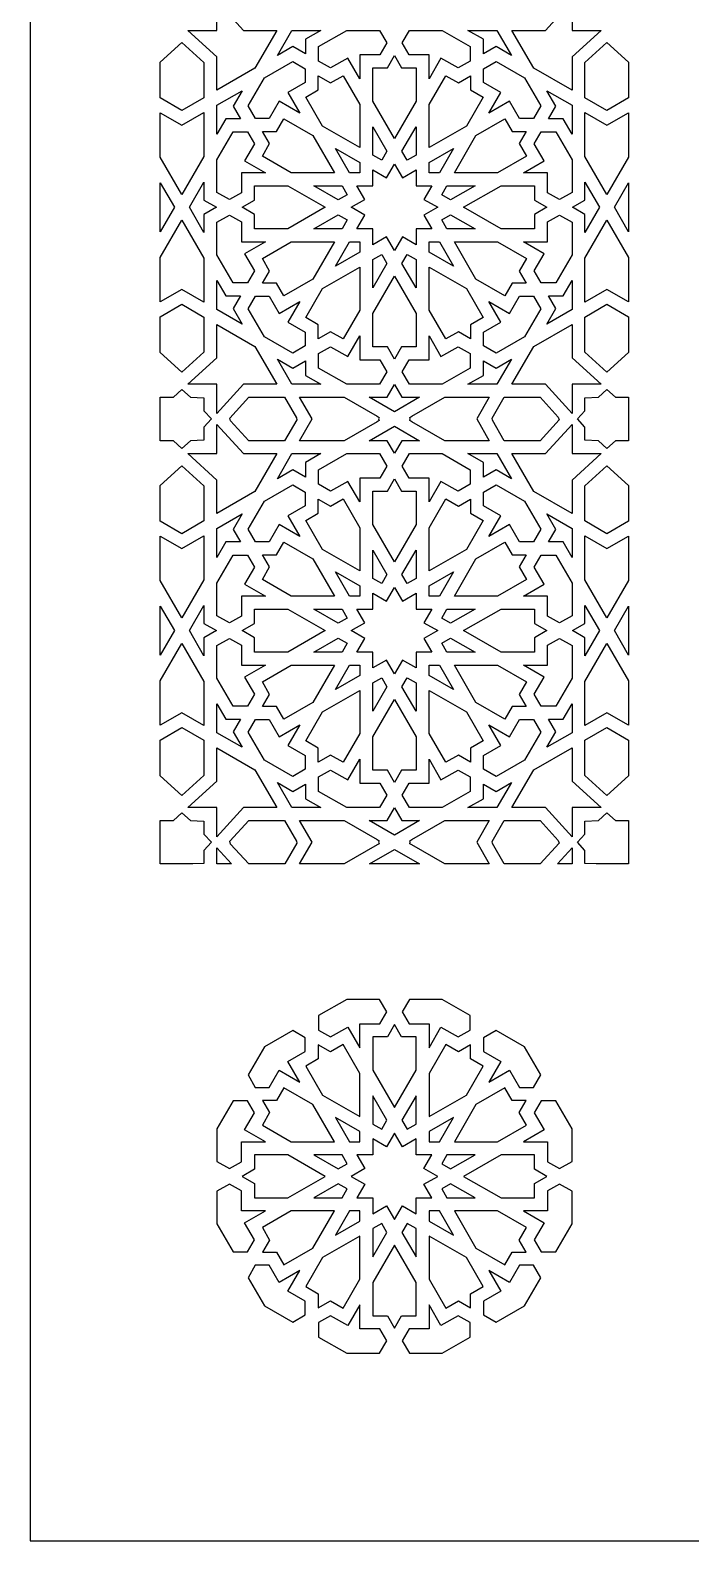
# Model space of a CAD drawing. Extents: x -600 to 600, y -1000 to 1000.
# Drawn here: x -600 to -346, y -1000 to -420 of the extents above; entities that cross this region are included whole.
import ezdxf

# ---------------------------------------------------------------- set-up
doc = ezdxf.new("R2010")
doc.units = 0
doc.layers.add('LAYER_1', color=18, linetype='CONTINUOUS')
doc.layers.add('LAYER_2', color=4, linetype='CONTINUOUS')

msp = doc.modelspace()

# ---------------------------------------------------------------- linework, layer by layer
at = {"layer": 'LAYER_1'}
for points in [[(-600, -1000), (600, -1000), (600, 1000), (-600, 1000)], [(-518.02, -419.79), (-505.16, -419.79), (-513.61, -434.37), (-528.25, -442.79), (-528.25, -429.97), (-539.46, -419.79), (-528.25, -419.79), (-528.25, -408.62)], [(-391.75, -419.79), (-380.54, -419.79), (-391.75, -429.97), (-391.75, -442.79), (-406.39, -434.37), (-414.84, -419.79), (-401.98, -419.79), (-391.75, -408.62)], [(-488.25, -419.79), (-494.19, -423.2), (-494.19, -428.79), (-499.04, -425.99), (-504.98, -429.41), (-499.41, -419.79)], [(-462.96, -424.58), (-465.64, -429.19), (-473.29, -429.19), (-473.29, -438.35), (-477.89, -430.42), (-484.52, -434.23), (-489.16, -431.57), (-489.16, -426.04), (-478.29, -419.79), (-465.74, -419.79)], [(-441.71, -419.79), (-430.84, -426.04), (-430.84, -431.57), (-435.48, -434.23), (-442.11, -430.42), (-446.7, -438.35), (-446.7, -429.19), (-454.36, -429.19), (-457.04, -424.58), (-454.26, -419.79)], [(-415.02, -429.41), (-420.96, -425.99), (-425.81, -428.79), (-425.81, -423.2), (-431.75, -419.79), (-420.59, -419.79)], [(-533.23, -432.16), (-533.23, -445.65), (-541.68, -450.52), (-550, -445.73), (-550, -432.04), (-541.68, -424.48)], [(-370, -432.04), (-370, -445.73), (-378.31, -450.52), (-386.77, -445.65), (-386.77, -432.16), (-378.31, -424.48)], [(-494.29, -434.52), (-494.29, -439.85), (-500.92, -443.66), (-496.32, -451.59), (-504.28, -447.01), (-508.11, -453.62), (-513.46, -453.62), (-516.24, -448.83), (-509.97, -438), (-499.1, -431.75)], [(-457.29, -434.16), (-451.68, -434.16), (-451.68, -446.94), (-460, -461.29), (-468.32, -446.94), (-468.32, -434.16), (-462.71, -434.16), (-460, -429.49)], [(-410.03, -438), (-403.76, -448.83), (-406.53, -453.62), (-411.89, -453.62), (-415.72, -447.01), (-423.68, -451.59), (-419.08, -443.66), (-425.71, -439.85), (-425.71, -434.52), (-420.9, -431.75)], [(-473.29, -448.27), (-473.29, -464.84), (-487.7, -456.55), (-494.12, -445.48), (-489.26, -442.68), (-489.26, -437.3), (-484.57, -439.99), (-479.71, -437.2)], [(-435.43, -439.99), (-430.74, -437.3), (-430.74, -442.68), (-425.88, -445.48), (-432.3, -456.55), (-446.7, -464.84), (-446.7, -448.27), (-440.28, -437.2)], [(-522.02, -448.88), (-519.22, -453.72), (-524.82, -453.72), (-528.25, -459.64), (-528.25, -448.52), (-518.59, -442.96)], [(-391.75, -448.52), (-391.75, -459.64), (-395.18, -453.72), (-400.78, -453.72), (-397.98, -448.88), (-401.41, -442.96)], [(-533.23, -468.23), (-541.68, -482.81), (-550, -468.47), (-550, -451.46), (-541.68, -456.25), (-533.23, -451.38)], [(-378.31, -456.25), (-370, -451.46), (-370, -468.47), (-378.31, -482.81), (-386.77, -468.23), (-386.77, -451.38)], [(-491.34, -460.19), (-483.03, -474.53), (-499.65, -474.53), (-510.77, -468.13), (-507.97, -463.3), (-510.67, -458.63), (-505.27, -458.63), (-502.46, -453.79)], [(-462.87, -466.25), (-464.86, -469.68), (-468.31, -467.7), (-468.31, -456.86)], [(-451.68, -467.7), (-455.13, -469.68), (-457.12, -466.25), (-451.68, -456.86)], [(-414.73, -458.63), (-409.33, -458.63), (-412.03, -463.3), (-409.23, -468.13), (-420.34, -474.53), (-436.97, -474.53), (-428.66, -460.19), (-417.54, -453.79)], [(-516.42, -458.73), (-513.75, -463.35), (-517.58, -469.95), (-509.62, -474.53), (-518.81, -474.53), (-518.81, -482.15), (-523.44, -484.82), (-528.25, -482.05), (-528.25, -469.56), (-521.98, -458.73)], [(-391.74, -469.56), (-391.74, -482.05), (-396.56, -484.82), (-401.19, -482.15), (-401.19, -474.53), (-410.38, -474.53), (-402.42, -469.95), (-406.25, -463.35), (-403.58, -458.73), (-398.02, -458.73)], [(-473.29, -470.57), (-473.29, -474.53), (-477.27, -474.53), (-482.71, -465.15)], [(-442.72, -474.53), (-446.7, -474.53), (-446.7, -470.57), (-437.28, -465.15)], [(-456.95, -476.46), (-451.68, -473.43), (-451.68, -479.49), (-445.6, -479.49), (-448.64, -484.74), (-443.37, -487.77), (-448.64, -490.81), (-445.6, -496.06), (-451.68, -496.06), (-451.68, -502.12), (-456.95, -499.09), (-460, -504.34), (-463.04, -499.09), (-468.31, -502.12), (-468.31, -496.06), (-474.4, -496.06), (-471.35, -490.81), (-476.62, -487.77), (-471.35, -484.74), (-474.4, -479.49), (-468.31, -479.49), (-468.31, -473.43), (-463.04, -476.46), (-460, -471.21)], [(-544.56, -487.77), (-550, -497.16), (-550, -487.77), (-550, -478.39)], [(-533.23, -484.98), (-528.38, -487.77), (-533.23, -490.57), (-533.23, -497.41), (-538.81, -487.77), (-533.23, -478.14)], [(-486.59, -487.77), (-500.99, -496.06), (-513.83, -496.06), (-513.83, -490.47), (-518.51, -487.77), (-513.83, -485.08), (-513.83, -479.49), (-500.99, -479.49)], [(-480.15, -479.49), (-478.16, -482.92), (-481.6, -484.91), (-491.02, -479.49)], [(-428.97, -479.49), (-438.39, -484.91), (-441.84, -482.92), (-439.85, -479.49)], [(-406.17, -485.08), (-401.49, -487.77), (-406.17, -490.47), (-406.17, -496.06), (-419.01, -496.06), (-433.41, -487.77), (-419.01, -479.49), (-406.17, -479.49)], [(-381.19, -487.77), (-386.77, -497.41), (-386.77, -490.57), (-391.62, -487.77), (-386.77, -484.98), (-386.77, -478.14)], [(-370, -487.77), (-370, -497.16), (-375.44, -487.77), (-370, -478.39)], [(-533.23, -507.32), (-533.23, -524.17), (-541.68, -519.3), (-550, -524.09), (-550, -507.08), (-541.68, -492.74)], [(-518.81, -493.39), (-518.81, -501.02), (-509.62, -501.02), (-517.58, -505.6), (-513.75, -512.2), (-516.42, -516.82), (-521.98, -516.82), (-528.25, -505.99), (-528.25, -493.49), (-523.44, -490.73)], [(-478.16, -492.63), (-480.15, -496.06), (-491.02, -496.06), (-481.6, -490.64)], [(-428.97, -496.06), (-439.85, -496.06), (-441.84, -492.63), (-438.39, -490.64)], [(-391.74, -493.49), (-391.74, -505.99), (-398.02, -516.82), (-403.58, -516.82), (-406.25, -512.2), (-402.42, -505.6), (-410.38, -501.02), (-401.19, -501.02), (-401.19, -493.39), (-396.56, -490.73)], [(-370, -507.08), (-370, -524.09), (-378.31, -519.3), (-386.77, -524.17), (-386.77, -507.32), (-378.31, -492.74)], [(-483.03, -501.02), (-491.34, -515.36), (-502.46, -521.76), (-505.27, -516.92), (-510.67, -516.92), (-507.97, -512.25), (-510.77, -507.42), (-499.65, -501.02)], [(-473.29, -501.02), (-473.29, -504.98), (-482.71, -510.4), (-477.27, -501.02)], [(-442.72, -501.02), (-437.28, -510.4), (-446.7, -504.98), (-446.7, -501.02)], [(-409.23, -507.42), (-412.03, -512.25), (-409.33, -516.92), (-414.73, -516.92), (-417.54, -521.76), (-428.66, -515.36), (-436.97, -501.02), (-420.34, -501.02)], [(-462.87, -509.3), (-468.31, -518.69), (-468.31, -507.85), (-464.86, -505.87)], [(-451.68, -507.85), (-451.68, -518.69), (-457.12, -509.3), (-455.13, -505.87)], [(-524.82, -521.83), (-519.22, -521.83), (-522.02, -526.67), (-518.59, -532.59), (-528.25, -527.03), (-528.25, -515.91)], [(-473.29, -527.28), (-479.71, -538.35), (-484.57, -535.56), (-489.26, -538.25), (-489.26, -532.86), (-494.12, -530.07), (-487.7, -519), (-473.29, -510.71)], [(-451.68, -528.61), (-451.68, -541.39), (-457.29, -541.39), (-460, -546.06), (-462.71, -541.39), (-468.32, -541.39), (-468.32, -528.61), (-460, -514.26)], [(-432.3, -519), (-425.88, -530.07), (-430.74, -532.86), (-430.74, -538.25), (-435.43, -535.56), (-440.28, -538.35), (-446.7, -527.28), (-446.7, -510.71)], [(-391.75, -527.03), (-401.41, -532.59), (-397.98, -526.67), (-400.78, -521.83), (-395.18, -521.83), (-391.75, -515.91)], [(-504.28, -528.54), (-496.32, -523.96), (-500.92, -531.89), (-494.29, -535.7), (-494.29, -541.03), (-499.1, -543.8), (-509.97, -537.55), (-516.24, -526.72), (-513.46, -521.93), (-508.11, -521.93)], [(-406.53, -521.93), (-403.76, -526.72), (-410.03, -537.55), (-420.9, -543.8), (-425.71, -541.03), (-425.71, -535.7), (-419.08, -531.89), (-423.68, -523.96), (-415.72, -528.54), (-411.89, -521.93)], [(-533.23, -529.9), (-533.23, -543.39), (-541.68, -551.07), (-550, -543.51), (-550, -529.81), (-541.68, -525.03)], [(-370, -529.81), (-370, -543.51), (-378.31, -551.07), (-386.77, -543.39), (-386.77, -529.9), (-378.31, -525.03)], [(-513.61, -541.18), (-505.16, -555.76), (-518.02, -555.76), (-528.25, -566.93), (-528.25, -555.76), (-539.46, -555.76), (-528.25, -545.58), (-528.25, -532.76)], [(-391.75, -545.58), (-380.54, -555.76), (-391.75, -555.76), (-391.75, -566.93), (-401.98, -555.76), (-414.84, -555.76), (-406.39, -541.18), (-391.75, -532.76)], [(-473.29, -546.36), (-465.64, -546.36), (-462.96, -550.97), (-465.74, -555.76), (-478.29, -555.76), (-489.16, -549.51), (-489.16, -543.98), (-484.52, -541.32), (-477.89, -545.13), (-473.29, -537.19)], [(-442.11, -545.13), (-435.48, -541.32), (-430.84, -543.98), (-430.84, -549.51), (-441.71, -555.76), (-454.26, -555.76), (-457.04, -550.97), (-454.36, -546.36), (-446.7, -546.36), (-446.7, -537.19)], [(-499.04, -549.56), (-494.19, -546.76), (-494.19, -552.35), (-488.25, -555.76), (-499.41, -555.76), (-504.98, -546.14)], [(-420.59, -555.76), (-431.75, -555.76), (-425.81, -552.35), (-425.81, -546.76), (-420.96, -549.56), (-415.02, -546.14)], [(-457.2, -560.73), (-450.34, -560.73), (-460, -566.28), (-469.66, -560.73), (-462.8, -560.73), (-460, -555.89)], [(-538.44, -560.74), (-533.23, -560.9), (-533.23, -565.93), (-530.35, -569.08), (-533.23, -572.23), (-533.23, -577.26), (-538.44, -577.42), (-541.69, -580.37), (-544.92, -577.43), (-550, -577.43), (-550, -569.08), (-550, -560.73), (-544.92, -560.73), (-541.69, -557.79)], [(-497.64, -568.59), (-497.53, -569.38), (-502.2, -577.43), (-515.96, -577.43), (-522.99, -569.75), (-523.26, -568.7), (-515.96, -560.73), (-502.2, -560.73)], [(-479.38, -560.73), (-466.65, -568.05), (-465.93, -568.46), (-466.08, -569.08), (-465.93, -569.7), (-466.65, -570.11), (-479.38, -577.43), (-496.45, -577.43), (-491.61, -569.08), (-496.45, -560.73)], [(-428.39, -569.08), (-423.55, -577.43), (-440.62, -577.43), (-453.35, -570.11), (-454.07, -569.7), (-453.92, -569.08), (-454.07, -568.46), (-453.35, -568.05), (-440.62, -560.73), (-423.55, -560.73)], [(-397.01, -568.41), (-396.74, -569.46), (-404.05, -577.43), (-417.8, -577.43), (-422.36, -569.57), (-422.47, -568.78), (-417.8, -560.73), (-404.05, -560.73)], [(-375.08, -560.73), (-370, -560.73), (-370, -569.08), (-370, -577.43), (-375.08, -577.43), (-378.31, -580.37), (-381.56, -577.42), (-386.77, -577.26), (-386.77, -572.23), (-389.65, -569.08), (-386.77, -565.93), (-386.77, -560.9), (-381.56, -560.74), (-378.31, -557.79)], [(-518.02, -582.39), (-505.16, -582.39), (-513.61, -596.98), (-528.25, -605.4), (-528.25, -592.58), (-539.46, -582.39), (-528.25, -582.39), (-528.25, -571.23)], [(-450.34, -577.43), (-457.2, -577.43), (-460, -582.27), (-462.8, -577.43), (-469.66, -577.43), (-460, -571.88)], [(-391.75, -582.39), (-380.54, -582.39), (-391.75, -592.58), (-391.75, -605.4), (-406.39, -596.98), (-414.84, -582.39), (-401.98, -582.39), (-391.75, -571.23)], [(-494.19, -585.81), (-494.19, -591.39), (-499.04, -588.6), (-504.98, -592.02), (-499.41, -582.39), (-488.25, -582.39)], [(-462.96, -587.18), (-465.64, -591.8), (-473.29, -591.8), (-473.29, -600.96), (-477.89, -593.03), (-484.52, -596.84), (-489.16, -594.17), (-489.16, -588.64), (-478.29, -582.39), (-465.74, -582.39)], [(-430.84, -588.64), (-430.84, -594.17), (-435.48, -596.84), (-442.11, -593.03), (-446.7, -600.96), (-446.7, -591.8), (-454.36, -591.8), (-457.04, -587.18), (-454.26, -582.39), (-441.71, -582.39)], [(-415.02, -592.02), (-420.96, -588.6), (-425.81, -591.39), (-425.81, -585.81), (-431.75, -582.39), (-420.59, -582.39)], [(-533.23, -594.77), (-533.23, -608.26), (-541.68, -613.13), (-550, -608.34), (-550, -594.64), (-541.68, -587.09)], [(-370, -594.64), (-370, -608.34), (-378.31, -613.13), (-386.77, -608.26), (-386.77, -594.77), (-378.31, -587.09)], [(-494.29, -597.13), (-494.29, -602.46), (-500.92, -606.27), (-496.32, -614.2), (-504.28, -609.62), (-508.11, -616.23), (-513.46, -616.23), (-516.24, -611.44), (-509.97, -600.61), (-499.1, -594.36)], [(-457.29, -596.76), (-451.68, -596.76), (-451.68, -609.55), (-460, -623.9), (-468.32, -609.55), (-468.32, -596.76), (-462.71, -596.76), (-460, -592.1)], [(-410.03, -600.61), (-403.76, -611.44), (-406.53, -616.23), (-411.89, -616.23), (-415.72, -609.62), (-423.68, -614.2), (-419.08, -606.27), (-425.71, -602.46), (-425.71, -597.13), (-420.9, -594.36)], [(-473.29, -610.88), (-473.29, -627.45), (-487.7, -619.16), (-494.12, -608.09), (-489.26, -605.29), (-489.26, -599.91), (-484.57, -602.6), (-479.71, -599.81)], [(-435.43, -602.6), (-430.74, -599.91), (-430.74, -605.29), (-425.88, -608.09), (-432.3, -619.16), (-446.7, -627.45), (-446.7, -610.88), (-440.28, -599.81)], [(-522.02, -611.49), (-519.22, -616.32), (-524.82, -616.32), (-528.25, -622.25), (-528.25, -611.13), (-518.59, -605.57)], [(-391.75, -611.13), (-391.75, -622.25), (-395.18, -616.32), (-400.78, -616.32), (-397.98, -611.49), (-401.41, -605.57)], [(-533.23, -630.83), (-541.68, -645.42), (-550, -631.08), (-550, -614.07), (-541.68, -618.86), (-533.23, -613.99)], [(-378.31, -618.86), (-370, -614.07), (-370, -631.08), (-378.31, -645.42), (-386.77, -630.83), (-386.77, -613.99)], [(-491.34, -622.8), (-483.03, -637.14), (-499.65, -637.14), (-510.77, -630.74), (-507.97, -625.9), (-510.67, -621.24), (-505.27, -621.24), (-502.46, -616.4)], [(-462.87, -628.86), (-464.86, -632.29), (-468.31, -630.31), (-468.31, -619.47)], [(-451.68, -630.31), (-455.13, -632.29), (-457.12, -628.86), (-451.68, -619.47)], [(-414.73, -621.24), (-409.33, -621.24), (-412.03, -625.9), (-409.23, -630.74), (-420.34, -637.14), (-436.97, -637.14), (-428.66, -622.8), (-417.54, -616.4)], [(-516.42, -621.34), (-513.75, -625.96), (-517.58, -632.56), (-509.62, -637.14), (-518.81, -637.14), (-518.81, -644.76), (-523.44, -647.43), (-528.25, -644.66), (-528.25, -632.16), (-521.98, -621.34)], [(-398.02, -621.34), (-391.74, -632.16), (-391.74, -644.66), (-396.56, -647.43), (-401.19, -644.76), (-401.19, -637.14), (-410.38, -637.14), (-402.42, -632.56), (-406.25, -625.96), (-403.58, -621.34)], [(-473.29, -633.17), (-473.29, -637.14), (-477.27, -637.14), (-482.71, -627.76)], [(-442.72, -637.14), (-446.7, -637.14), (-446.7, -633.17), (-437.28, -627.76)], [(-456.95, -639.07), (-451.68, -636.04), (-451.68, -642.1), (-445.6, -642.1), (-448.64, -647.35), (-443.37, -650.38), (-448.64, -653.42), (-445.6, -658.67), (-451.68, -658.67), (-451.68, -664.73), (-456.95, -661.7), (-460, -666.95), (-463.04, -661.7), (-468.31, -664.73), (-468.31, -658.67), (-474.4, -658.67), (-471.35, -653.42), (-476.62, -650.38), (-471.35, -647.35), (-474.4, -642.1), (-468.31, -642.1), (-468.31, -636.04), (-463.04, -639.07), (-460, -633.82)], [(-544.56, -650.38), (-550, -659.77), (-550, -650.38), (-550, -640.99)], [(-533.23, -647.59), (-528.38, -650.38), (-533.23, -653.18), (-533.23, -660.02), (-538.81, -650.38), (-533.23, -640.75)], [(-486.59, -650.38), (-500.99, -658.67), (-513.83, -658.67), (-513.83, -653.08), (-518.51, -650.38), (-513.83, -647.69), (-513.83, -642.1), (-500.99, -642.1)], [(-480.15, -642.1), (-478.16, -645.53), (-481.6, -647.52), (-491.02, -642.1)], [(-438.39, -647.52), (-441.84, -645.53), (-439.85, -642.1), (-428.97, -642.1)], [(-406.17, -647.69), (-401.49, -650.38), (-406.17, -653.08), (-406.17, -658.67), (-419.01, -658.67), (-433.41, -650.38), (-419.01, -642.1), (-406.17, -642.1)], [(-381.19, -650.38), (-386.77, -660.02), (-386.77, -653.18), (-391.62, -650.38), (-386.77, -647.59), (-386.77, -640.75)], [(-370, -650.38), (-370, -659.77), (-375.44, -650.38), (-370, -640.99)], [(-533.23, -669.93), (-533.23, -686.78), (-541.68, -681.91), (-550, -686.69), (-550, -669.69), (-541.68, -655.35)], [(-518.81, -656), (-518.81, -663.63), (-509.62, -663.63), (-517.58, -668.21), (-513.75, -674.81), (-516.42, -679.43), (-521.98, -679.43), (-528.25, -668.6), (-528.25, -656.1), (-523.44, -653.34)], [(-478.16, -655.23), (-480.15, -658.67), (-491.02, -658.67), (-481.6, -653.25)], [(-428.97, -658.67), (-439.85, -658.67), (-441.84, -655.23), (-438.39, -653.25)], [(-391.74, -656.1), (-391.74, -668.6), (-398.02, -679.43), (-403.58, -679.43), (-406.25, -674.81), (-402.42, -668.21), (-410.38, -663.63), (-401.19, -663.63), (-401.19, -656), (-396.56, -653.34)], [(-370, -669.69), (-370, -686.69), (-378.31, -681.91), (-386.77, -686.78), (-386.77, -669.93), (-378.31, -655.35)], [(-483.03, -663.63), (-491.34, -677.97), (-502.46, -684.37), (-505.27, -679.53), (-510.67, -679.53), (-507.97, -674.86), (-510.77, -670.02), (-499.65, -663.63)], [(-473.29, -667.59), (-482.71, -673.01), (-477.27, -663.63), (-473.29, -663.63)], [(-437.28, -673.01), (-446.7, -667.59), (-446.7, -663.63), (-442.72, -663.63)], [(-409.23, -670.02), (-412.03, -674.86), (-409.33, -679.53), (-414.73, -679.53), (-417.54, -684.37), (-428.66, -677.97), (-436.97, -663.63), (-420.34, -663.63)], [(-462.87, -671.91), (-468.31, -681.3), (-468.31, -670.46), (-464.86, -668.48)], [(-451.68, -670.46), (-451.68, -681.3), (-457.12, -671.91), (-455.13, -668.48)], [(-524.82, -684.44), (-519.22, -684.44), (-522.02, -689.28), (-518.59, -695.2), (-528.25, -689.64), (-528.25, -678.52)], [(-473.29, -689.88), (-479.71, -700.96), (-484.57, -698.17), (-489.26, -700.86), (-489.26, -695.47), (-494.12, -692.68), (-487.7, -681.61), (-473.29, -673.32)], [(-451.68, -691.22), (-451.68, -704), (-457.29, -704), (-460, -708.67), (-462.71, -704), (-468.32, -704), (-468.32, -691.22), (-460, -676.87)], [(-432.3, -681.61), (-425.88, -692.68), (-430.74, -695.47), (-430.74, -700.86), (-435.43, -698.17), (-440.28, -700.96), (-446.7, -689.88), (-446.7, -673.32)], [(-391.75, -689.64), (-401.41, -695.2), (-397.98, -689.28), (-400.78, -684.44), (-395.18, -684.44), (-391.75, -678.52)], [(-508.11, -684.54), (-504.28, -691.14), (-496.32, -686.56), (-500.92, -694.5), (-494.29, -698.31), (-494.29, -703.64), (-499.1, -706.41), (-509.97, -700.16), (-516.24, -689.33), (-513.46, -684.54)], [(-406.53, -684.54), (-403.76, -689.33), (-410.03, -700.16), (-420.9, -706.41), (-425.71, -703.64), (-425.71, -698.31), (-419.08, -694.5), (-423.68, -686.56), (-415.72, -691.14), (-411.89, -684.54)], [(-533.23, -692.5), (-533.23, -706), (-541.68, -713.68), (-550, -706.12), (-550, -692.42), (-541.68, -687.64)], [(-370, -692.42), (-370, -706.12), (-378.31, -713.68), (-386.77, -706), (-386.77, -692.5), (-378.31, -687.64)], [(-513.61, -703.79), (-505.16, -718.37), (-518.02, -718.37), (-528.25, -729.54), (-528.25, -718.37), (-539.46, -718.37), (-528.25, -708.19), (-528.25, -695.37)], [(-391.75, -708.19), (-380.54, -718.37), (-391.75, -718.37), (-391.75, -729.54), (-401.98, -718.37), (-414.84, -718.37), (-406.39, -703.79), (-391.75, -695.37)], [(-473.29, -708.97), (-465.64, -708.97), (-462.96, -713.58), (-465.74, -718.37), (-478.29, -718.37), (-489.16, -712.12), (-489.16, -706.59), (-484.52, -703.93), (-477.89, -707.74), (-473.29, -699.8)], [(-442.11, -707.74), (-435.48, -703.93), (-430.84, -706.59), (-430.84, -712.12), (-441.71, -718.37), (-454.26, -718.37), (-457.04, -713.58), (-454.36, -708.97), (-446.7, -708.97), (-446.7, -699.8)], [(-499.04, -712.17), (-494.19, -709.37), (-494.19, -714.96), (-488.25, -718.37), (-499.41, -718.37), (-504.98, -708.75)], [(-420.59, -718.37), (-431.75, -718.37), (-425.81, -714.96), (-425.81, -709.37), (-420.96, -712.17), (-415.02, -708.75)], [(-457.2, -723.34), (-450.34, -723.34), (-460, -728.89), (-469.66, -723.34), (-462.8, -723.34), (-460, -718.5)], [(-538.44, -723.35), (-533.23, -723.51), (-533.23, -728.54), (-530.35, -731.69), (-533.23, -734.84), (-533.23, -739.87), (-537.52, -740), (-550, -740), (-550, -731.69), (-550, -723.34), (-544.92, -723.34), (-541.69, -720.4)], [(-497.64, -731.2), (-497.53, -731.99), (-502.17, -740), (-515.99, -740), (-522.99, -732.36), (-523.26, -731.31), (-515.96, -723.34), (-502.2, -723.34)], [(-479.38, -723.34), (-466.65, -730.66), (-465.93, -731.07), (-466.08, -731.69), (-465.93, -732.31), (-466.65, -732.72), (-479.31, -740), (-496.43, -740), (-491.61, -731.69), (-496.45, -723.34)], [(-423.55, -723.34), (-428.39, -731.69), (-423.58, -740), (-440.69, -740), (-453.35, -732.72), (-454.07, -732.31), (-453.92, -731.69), (-454.07, -731.07), (-453.35, -730.66), (-440.62, -723.34)], [(-397.01, -731.02), (-396.74, -732.07), (-404.01, -740), (-417.83, -740), (-422.36, -732.18), (-422.47, -731.39), (-417.8, -723.34), (-404.05, -723.34)], [(-375.08, -723.34), (-370, -723.34), (-370, -731.69), (-370, -740), (-382.48, -740), (-386.77, -739.87), (-386.77, -734.84), (-389.65, -731.69), (-386.77, -728.54), (-386.77, -723.51), (-381.56, -723.35), (-378.31, -720.4)], [(-522.61, -740), (-528.25, -740), (-528.25, -733.84)], [(-450.41, -740), (-469.59, -740), (-460, -734.49)], [(-391.75, -740), (-397.39, -740), (-391.75, -733.84)]]:
    msp.add_lwpolyline(points, close=True, dxfattribs=at)
at = {"layer": 'LAYER_2'}
for points in [[(-473.29, -801.42), (-465.64, -801.42), (-462.96, -796.8), (-465.74, -792.01), (-478.29, -792.01), (-489.16, -798.26), (-489.16, -803.79), (-484.52, -806.46), (-477.89, -802.65), (-473.29, -810.58)], [(-442.11, -802.65), (-435.48, -806.46), (-430.84, -803.79), (-430.84, -798.26), (-441.71, -792.01), (-454.26, -792.01), (-457.04, -796.8), (-454.36, -801.42), (-446.71, -801.42), (-446.71, -810.58)], [(-508.11, -825.84), (-504.28, -819.24), (-496.32, -823.82), (-500.92, -815.89), (-494.29, -812.07), (-494.29, -806.74), (-499.1, -803.98), (-509.97, -810.23), (-516.24, -821.05), (-513.47, -825.84)], [(-451.68, -819.17), (-451.68, -806.38), (-457.29, -806.38), (-460, -801.72), (-462.71, -806.38), (-468.32, -806.38), (-468.32, -819.17), (-460, -833.51)], [(-403.76, -821.05), (-410.03, -810.23), (-420.9, -803.98), (-425.71, -806.74), (-425.71, -812.07), (-419.08, -815.89), (-423.68, -823.82), (-415.72, -819.24), (-411.89, -825.84), (-406.53, -825.84)], [(-473.29, -820.5), (-479.72, -809.42), (-484.57, -812.22), (-489.26, -809.52), (-489.26, -814.91), (-494.12, -817.7), (-487.7, -828.78), (-473.29, -837.06)], [(-432.3, -828.78), (-425.88, -817.7), (-430.74, -814.91), (-430.74, -809.52), (-435.43, -812.22), (-440.28, -809.42), (-446.71, -820.5), (-446.71, -837.06)], [(-483.03, -846.75), (-491.34, -832.41), (-502.46, -826.02), (-505.27, -830.86), (-510.67, -830.86), (-507.97, -835.52), (-510.77, -840.36), (-499.66, -846.75)], [(-462.87, -838.47), (-468.31, -829.09), (-468.31, -839.92), (-464.86, -841.91)], [(-451.68, -839.92), (-451.68, -829.09), (-457.12, -838.47), (-455.13, -841.91)], [(-409.23, -840.36), (-412.03, -835.52), (-409.33, -830.86), (-414.73, -830.86), (-417.54, -826.02), (-428.66, -832.41), (-436.97, -846.75), (-420.34, -846.75)], [(-518.81, -854.38), (-518.81, -846.75), (-509.62, -846.75), (-517.58, -842.18), (-513.75, -835.57), (-516.42, -830.96), (-521.98, -830.96), (-528.26, -841.78), (-528.26, -854.28), (-523.44, -857.05)], [(-391.74, -854.28), (-391.74, -841.78), (-398.02, -830.96), (-403.58, -830.96), (-406.25, -835.57), (-402.42, -842.18), (-410.38, -846.75), (-401.19, -846.75), (-401.19, -854.38), (-396.56, -857.05)], [(-473.29, -842.79), (-482.71, -837.37), (-477.27, -846.75), (-473.29, -846.75)], [(-437.28, -837.37), (-446.71, -842.79), (-446.71, -846.75), (-442.72, -846.75)], [(-456.95, -871.31), (-451.68, -874.35), (-451.68, -868.28), (-445.6, -868.28), (-448.64, -863.03), (-443.37, -860), (-448.64, -856.97), (-445.6, -851.72), (-451.68, -851.72), (-451.68, -845.65), (-456.95, -848.69), (-460, -843.43), (-463.04, -848.69), (-468.31, -845.65), (-468.31, -851.72), (-474.4, -851.72), (-471.35, -856.97), (-476.62, -860), (-471.35, -863.03), (-474.4, -868.28), (-468.31, -868.28), (-468.31, -874.35), (-463.04, -871.31), (-460, -876.57)], [(-486.59, -860), (-500.99, -851.72), (-513.83, -851.72), (-513.83, -857.31), (-518.51, -860), (-513.83, -862.69), (-513.83, -868.28), (-500.99, -868.28)], [(-478.16, -855.15), (-480.15, -851.72), (-491.02, -851.72), (-481.6, -857.13)], [(-428.97, -851.72), (-439.85, -851.72), (-441.84, -855.15), (-438.39, -857.13)], [(-406.17, -868.28), (-406.17, -862.69), (-401.49, -860), (-406.17, -857.31), (-406.17, -851.72), (-419.01, -851.72), (-433.41, -860), (-419.01, -868.28)], [(-516.42, -889.04), (-513.75, -884.43), (-517.58, -877.82), (-509.62, -873.25), (-518.81, -873.25), (-518.81, -865.62), (-523.44, -862.95), (-528.26, -865.72), (-528.26, -878.22), (-521.98, -889.04)], [(-478.16, -864.85), (-481.6, -862.87), (-491.02, -868.28), (-480.15, -868.28)], [(-428.97, -868.28), (-438.39, -862.87), (-441.84, -864.85), (-439.85, -868.28)], [(-398.02, -889.04), (-391.74, -878.22), (-391.74, -865.72), (-396.56, -862.95), (-401.19, -865.62), (-401.19, -873.25), (-410.38, -873.25), (-402.42, -877.82), (-406.25, -884.43), (-403.58, -889.04)], [(-491.34, -887.59), (-483.03, -873.25), (-499.66, -873.25), (-510.77, -879.64), (-507.97, -884.48), (-510.67, -889.14), (-505.27, -889.14), (-502.46, -893.98)], [(-473.29, -877.21), (-473.29, -873.25), (-477.27, -873.25), (-482.71, -882.63)], [(-442.72, -873.25), (-446.71, -873.25), (-446.71, -877.21), (-437.28, -882.63)], [(-414.73, -889.14), (-409.33, -889.14), (-412.03, -884.48), (-409.23, -879.64), (-420.34, -873.25), (-436.97, -873.25), (-428.66, -887.59), (-417.54, -893.98)], [(-462.87, -881.53), (-464.86, -878.09), (-468.31, -880.08), (-468.31, -890.91)], [(-451.68, -880.08), (-455.13, -878.09), (-457.12, -881.53), (-451.68, -890.91)], [(-473.29, -899.5), (-473.29, -882.94), (-487.7, -891.22), (-494.12, -902.3), (-489.26, -905.09), (-489.26, -910.48), (-484.57, -907.78), (-479.72, -910.58)], [(-457.29, -913.62), (-451.68, -913.62), (-451.68, -900.83), (-460, -886.49), (-468.32, -900.83), (-468.32, -913.62), (-462.71, -913.62), (-460, -918.28)], [(-435.43, -907.78), (-430.74, -910.48), (-430.74, -905.09), (-425.88, -902.3), (-432.3, -891.22), (-446.71, -882.94), (-446.71, -899.5), (-440.28, -910.58)], [(-494.29, -913.26), (-494.29, -907.93), (-500.92, -904.11), (-496.32, -896.18), (-504.28, -900.76), (-508.11, -894.16), (-513.47, -894.16), (-516.24, -898.95), (-509.97, -909.77), (-499.1, -916.02)], [(-410.03, -909.77), (-403.76, -898.95), (-406.53, -894.16), (-411.89, -894.16), (-415.72, -900.76), (-423.68, -896.18), (-419.08, -904.11), (-425.71, -907.93), (-425.71, -913.26), (-420.9, -916.02)], [(-465.74, -927.99), (-462.96, -923.2), (-465.64, -918.58), (-473.29, -918.58), (-473.29, -909.42), (-477.89, -917.35), (-484.52, -913.54), (-489.16, -916.21), (-489.16, -921.74), (-478.29, -927.99)], [(-430.84, -921.74), (-430.84, -916.21), (-435.48, -913.54), (-442.11, -917.35), (-446.71, -909.42), (-446.71, -918.58), (-454.36, -918.58), (-457.04, -923.2), (-454.26, -927.99), (-441.71, -927.99)]]:
    msp.add_lwpolyline(points, close=True, dxfattribs=at)

doc.saveas('drawing.dxf')
